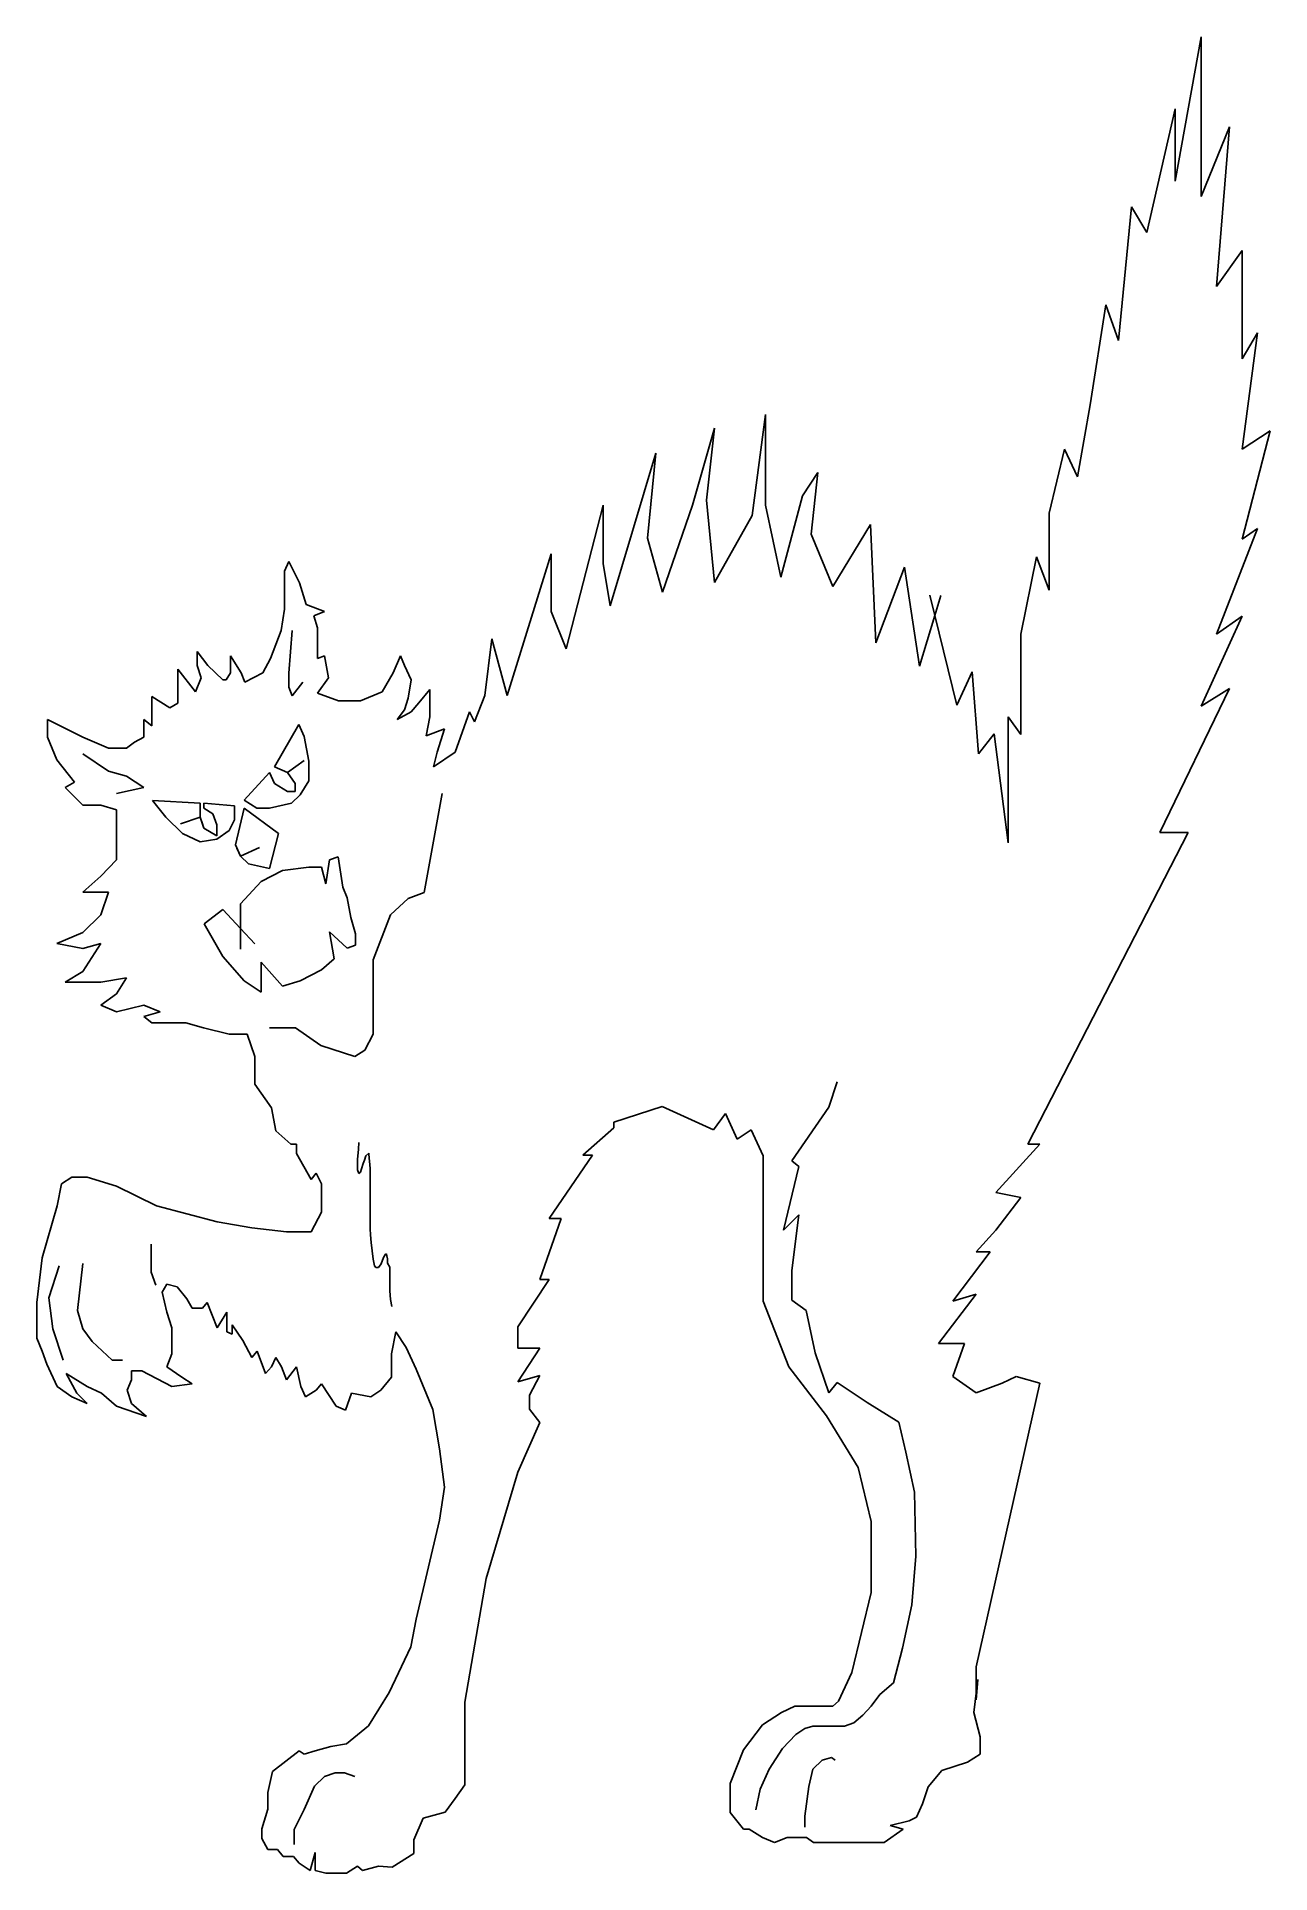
# Model space of a CAD drawing. Header units: metres. Extents: x 0.4 to 8.4, y -12.2 to -0.3.
import ezdxf

# ---------------------------------------------------------------- set-up
doc = ezdxf.new("R2010")
doc.units = ezdxf.units.M

msp = doc.modelspace()

# ---------------------------------------------------------------- linework, layer by layer
at = {"layer": 'CUT'}
for p, q in [((7.809, -1.209), (7.977, -0.271)), ((7.977, -0.271), (7.977, -1.309)), ((7.624, -1.543), (7.809, -0.739)), ((7.809, -0.739), (7.809, -1.209)), ((7.977, -1.309), (8.161, -0.856)), ((8.161, -0.856), (8.077, -1.894)), ((7.441, -2.246), (7.525, -1.377)), ((7.525, -1.377), (7.624, -1.543)), ((8.077, -1.894), (8.244, -1.661)), ((8.244, -1.661), (8.244, -2.365)), ((7.257, -2.663), (7.358, -2.013)), ((7.358, -2.013), (7.441, -2.246)), ((8.244, -2.365), (8.344, -2.196)), ((8.344, -2.196), (8.244, -2.951)), ((5.058, -3.382), (5.146, -2.726)), ((5.146, -2.726), (5.146, -3.316)), ((7.173, -3.132), (7.257, -2.663)), ((4.671, -3.316), (4.814, -2.816)), ((4.814, -2.816), (4.762, -3.283)), ((8.244, -2.951), (8.427, -2.832)), ((8.427, -2.832), (8.244, -3.536)), ((4.135, -3.97), (4.432, -2.977)), ((4.432, -2.977), (4.377, -3.531)), ((6.99, -3.368), (7.09, -2.951)), ((7.09, -2.951), (7.173, -3.132)), ((5.386, -3.254), (5.485, -3.103)), ((5.485, -3.103), (5.442, -3.504)), ((3.85, -4.249), (4.089, -3.316)), ((4.089, -3.316), (4.089, -3.694)), ((4.476, -3.882), (4.671, -3.316)), ((4.762, -3.283), (4.814, -3.818)), ((5.146, -3.316), (5.245, -3.784)), ((5.245, -3.784), (5.386, -3.254)), ((4.814, -3.818), (5.058, -3.382)), ((5.584, -3.844), (5.827, -3.441)), ((5.827, -3.441), (5.862, -4.21)), ((6.99, -3.868), (6.99, -3.368)), ((4.377, -3.531), (4.476, -3.882)), ((5.442, -3.504), (5.584, -3.844)), ((8.344, -3.468), (8.077, -4.155)), ((8.244, -3.536), (8.344, -3.468)), ((2.018, -3.745), (2.046, -3.682)), ((2.046, -3.682), (2.116, -3.82)), ((3.465, -4.552), (3.751, -3.631)), ((3.751, -3.631), (3.751, -4.006)), ((4.089, -3.694), (4.135, -3.97)), ((6.805, -4.155), (6.907, -3.652)), ((6.907, -3.652), (6.99, -3.868)), ((2.018, -3.882), (2.018, -3.745)), ((5.862, -4.21), (6.049, -3.719)), ((6.049, -3.719), (6.146, -4.363)), ((2.018, -3.991), (2.018, -3.882)), ((2.116, -3.82), (2.159, -3.961)), ((6.214, -3.901), (6.247, -4.033)), ((6.247, -4.033), (6.285, -3.903)), ((1.997, -4.13), (2.018, -3.991)), ((2.159, -3.961), (2.279, -4.006)), ((2.279, -4.006), (2.209, -4.036)), ((2.209, -4.036), (2.233, -4.113)), ((3.751, -4.006), (3.85, -4.249)), ((6.146, -4.363), (6.247, -4.033)), ((6.247, -4.033), (6.39, -4.616)), ((8.244, -4.037), (7.977, -4.622)), ((8.077, -4.155), (8.244, -4.037)), ((1.927, -4.313), (1.997, -4.13)), ((2.068, -4.131), (2.046, -4.408)), ((2.233, -4.113), (2.233, -4.267)), ((6.805, -4.806), (6.805, -4.155)), ((1.45, -4.358), (1.45, -4.267)), ((1.45, -4.267), (1.519, -4.358)), ((1.666, -4.405), (1.666, -4.296)), ((1.666, -4.296), (1.736, -4.405)), ((2.233, -4.267), (2.233, -4.313)), ((2.233, -4.313), (2.279, -4.296)), ((2.279, -4.296), (2.304, -4.438)), ((2.724, -4.405), (2.773, -4.296)), ((2.773, -4.296), (2.798, -4.358)), ((3.32, -4.552), (3.366, -4.185)), ((3.366, -4.185), (3.465, -4.552)), ((1.324, -4.603), (1.324, -4.382)), ((1.324, -4.382), (1.44, -4.53)), ((1.477, -4.438), (1.45, -4.358)), ((1.519, -4.358), (1.618, -4.451)), ((1.639, -4.451), (1.666, -4.405)), ((1.736, -4.405), (1.76, -4.467)), ((1.76, -4.467), (1.878, -4.405)), ((1.878, -4.405), (1.927, -4.313)), ((2.046, -4.408), (2.046, -4.499)), ((2.653, -4.53), (2.724, -4.405)), ((2.798, -4.358), (2.841, -4.451)), ((6.39, -4.616), (6.489, -4.4)), ((6.489, -4.4), (6.531, -4.931)), ((1.44, -4.53), (1.477, -4.438)), ((1.618, -4.451), (1.639, -4.451)), ((2.046, -4.499), (2.068, -4.556)), ((2.068, -4.556), (2.138, -4.467)), ((2.304, -4.438), (2.233, -4.537)), ((2.512, -4.588), (2.653, -4.53)), ((2.841, -4.451), (2.821, -4.57)), ((2.892, -4.601), (2.962, -4.513)), ((2.962, -4.513), (2.962, -4.588)), ((8.161, -4.507), (7.708, -5.444)), ((7.977, -4.622), (8.161, -4.507)), ((1.156, -4.75), (1.156, -4.56)), ((1.156, -4.56), (1.272, -4.634)), ((1.272, -4.634), (1.324, -4.603)), ((2.233, -4.537), (2.37, -4.588)), ((2.37, -4.588), (2.512, -4.588)), ((2.798, -4.645), (2.75, -4.708)), ((2.821, -4.57), (2.798, -4.645)), ((2.841, -4.66), (2.892, -4.601)), ((2.962, -4.588), (2.962, -4.692)), ((3.254, -4.725), (3.32, -4.552)), ((0.477, -4.824), (0.477, -4.708)), ((0.477, -4.708), (0.706, -4.824)), ((1.103, -4.824), (1.103, -4.708)), ((1.103, -4.708), (1.156, -4.75)), ((2.112, -4.742), (1.954, -5.017)), ((2.145, -4.82), (2.112, -4.742)), ((2.75, -4.708), (2.841, -4.66)), ((2.962, -4.692), (2.939, -4.815)), ((2.939, -4.815), (3.058, -4.77)), ((3.058, -4.77), (3.01, -4.922)), ((3.128, -4.922), (3.221, -4.66)), ((3.221, -4.66), (3.254, -4.725)), ((6.722, -5.51), (6.722, -4.691)), ((6.722, -4.691), (6.805, -4.806)), ((0.537, -4.971), (0.477, -4.824)), ((0.706, -4.824), (0.874, -4.896)), ((0.99, -4.896), (1.043, -4.857)), ((1.043, -4.857), (1.103, -4.824)), ((2.176, -4.98), (2.145, -4.82)), ((6.531, -4.931), (6.631, -4.801)), ((6.631, -4.801), (6.722, -5.51)), ((0.653, -5.117), (0.537, -4.971)), ((0.706, -4.931), (0.874, -5.044)), ((0.874, -4.896), (0.99, -4.896)), ((2.146, -4.975), (2.037, -5.054)), ((2.176, -5.107), (2.176, -4.98)), ((3.01, -4.922), (2.986, -5.017)), ((2.986, -5.017), (3.128, -4.922)), ((0.592, -5.15), (0.653, -5.117)), ((0.874, -5.044), (0.99, -5.077)), ((0.99, -5.077), (1.103, -5.15)), ((1.921, -5.054), (1.756, -5.233)), ((1.954, -5.125), (1.921, -5.054)), ((1.954, -5.017), (2.037, -5.054)), ((2.037, -5.176), (1.954, -5.125)), ((2.037, -5.054), (2.088, -5.125)), ((2.037, -5.054), (2.068, -5.097)), ((2.088, -5.125), (2.088, -5.176)), ((2.119, -5.199), (2.176, -5.107)), ((0.706, -5.265), (0.592, -5.15)), ((1.103, -5.15), (0.925, -5.19)), ((1.247, -5.343), (1.16, -5.236)), ((1.16, -5.236), (1.469, -5.252)), ((1.469, -5.252), (1.469, -5.343)), ((1.494, -5.286), (1.494, -5.252)), ((1.494, -5.252), (1.692, -5.27)), ((1.756, -5.233), (1.839, -5.286)), ((1.921, -5.286), (2.063, -5.252)), ((2.088, -5.176), (2.037, -5.176)), ((2.063, -5.252), (2.119, -5.199)), ((2.927, -5.833), (3.043, -5.19)), ((0.823, -5.265), (0.706, -5.265)), ((0.925, -5.295), (0.823, -5.265)), ((0.925, -5.442), (0.925, -5.295)), ((1.355, -5.45), (1.247, -5.343)), ((1.341, -5.386), (1.469, -5.343)), ((1.469, -5.343), (1.494, -5.415)), ((1.469, -5.343), (1.486, -5.394)), ((1.551, -5.323), (1.494, -5.286)), ((1.577, -5.394), (1.551, -5.323)), ((1.692, -5.36), (1.659, -5.431)), ((1.692, -5.27), (1.692, -5.36)), ((1.7, -5.523), (1.756, -5.286)), ((1.756, -5.286), (1.98, -5.45)), ((1.839, -5.286), (1.921, -5.286)), ((0.925, -5.62), (0.925, -5.442)), ((1.469, -5.505), (1.355, -5.45)), ((1.577, -5.486), (1.469, -5.505)), ((1.494, -5.415), (1.577, -5.466)), ((1.577, -5.466), (1.577, -5.394)), ((1.659, -5.431), (1.577, -5.486)), ((1.98, -5.45), (1.921, -5.678)), ((7.893, -5.444), (6.85, -7.469)), ((7.708, -5.444), (7.893, -5.444)), ((1.732, -5.598), (1.7, -5.523)), ((1.732, -5.598), (1.709, -5.546)), ((1.855, -5.541), (1.732, -5.598)), ((1.783, -5.648), (1.732, -5.598)), ((2.31, -5.62), (2.366, -5.602)), ((2.366, -5.602), (2.397, -5.798)), ((0.706, -5.831), (0.823, -5.727)), ((0.823, -5.727), (0.925, -5.62)), ((1.921, -5.678), (1.783, -5.648)), ((1.866, -5.761), (2.005, -5.69)), ((2.005, -5.69), (2.176, -5.668)), ((2.176, -5.668), (2.258, -5.668)), ((2.258, -5.668), (2.286, -5.777)), ((2.286, -5.777), (2.31, -5.62)), ((0.874, -5.831), (0.706, -5.831)), ((0.823, -5.978), (0.874, -5.831)), ((1.732, -5.906), (1.866, -5.761)), ((2.397, -5.798), (2.425, -5.869)), ((2.822, -5.873), (2.927, -5.833)), ((1.496, -6.036), (1.618, -5.943)), ((1.618, -5.943), (1.732, -6.067)), ((1.732, -6.067), (1.732, -5.906)), ((2.425, -5.869), (2.449, -5.996)), ((2.708, -5.978), (2.822, -5.873)), ((0.706, -6.093), (0.823, -5.978)), ((1.618, -6.249), (1.496, -6.036)), ((1.732, -6.202), (1.732, -6.067)), ((1.732, -6.067), (1.826, -6.166)), ((2.449, -5.996), (2.48, -6.103)), ((2.595, -6.271), (2.708, -5.978)), ((0.537, -6.165), (0.706, -6.093)), ((0.706, -6.198), (0.537, -6.165)), ((0.706, -6.346), (0.823, -6.165)), ((0.823, -6.165), (0.706, -6.198)), ((2.425, -6.196), (2.31, -6.088)), ((2.31, -6.088), (2.341, -6.264)), ((2.48, -6.176), (2.425, -6.196)), ((2.48, -6.103), (2.48, -6.176)), ((1.756, -6.408), (1.618, -6.249)), ((2.005, -6.443), (1.866, -6.285)), ((1.866, -6.285), (1.866, -6.393)), ((2.341, -6.264), (2.258, -6.335)), ((2.595, -6.568), (2.595, -6.271)), ((0.592, -6.417), (0.706, -6.346)), ((0.823, -6.417), (0.592, -6.417)), ((0.99, -6.388), (0.823, -6.417)), ((0.925, -6.492), (0.99, -6.388)), ((1.866, -6.48), (1.756, -6.408)), ((1.866, -6.393), (1.866, -6.48)), ((2.119, -6.408), (2.005, -6.443)), ((2.258, -6.335), (2.119, -6.408)), ((0.823, -6.566), (0.925, -6.492)), ((0.925, -6.608), (0.823, -6.566)), ((1.103, -6.566), (0.925, -6.608)), ((1.209, -6.608), (1.103, -6.566)), ((1.103, -6.639), (1.209, -6.608)), ((1.156, -6.68), (1.103, -6.639)), ((1.377, -6.68), (1.156, -6.68)), ((1.492, -6.713), (1.377, -6.68)), ((2.595, -6.755), (2.595, -6.568)), ((1.659, -6.755), (1.492, -6.713)), ((1.775, -6.755), (1.659, -6.755)), ((1.826, -6.9), (1.775, -6.755)), ((1.921, -6.713), (2.089, -6.713)), ((2.089, -6.713), (2.255, -6.828)), ((2.541, -6.858), (2.595, -6.755)), ((1.826, -7.078), (1.826, -6.9)), ((2.255, -6.828), (2.476, -6.9)), ((2.476, -6.9), (2.541, -6.858)), ((1.934, -7.233), (1.826, -7.078)), ((5.558, -7.228), (5.612, -7.063)), ((1.961, -7.383), (1.934, -7.233)), ((4.473, -7.224), (4.16, -7.327)), ((4.808, -7.375), (4.473, -7.224)), ((4.885, -7.27), (4.808, -7.375)), ((4.961, -7.437), (4.885, -7.27)), ((5.316, -7.578), (5.558, -7.228)), ((2.059, -7.469), (1.961, -7.383)), ((4.16, -7.363), (3.958, -7.541)), ((4.16, -7.327), (4.16, -7.363)), ((5.051, -7.375), (4.961, -7.437)), ((5.129, -7.544), (5.051, -7.375)), ((2.096, -7.469), (2.059, -7.469)), ((2.096, -7.53), (2.096, -7.469)), ((2.5, -7.502), (2.493, -7.568)), ((2.501, -7.459), (2.5, -7.502)), ((6.929, -7.469), (6.643, -7.783)), ((6.85, -7.469), (6.929, -7.469)), ((2.192, -7.699), (2.096, -7.53)), ((2.493, -7.568), (2.493, -7.635)), ((2.493, -7.635), (2.501, -7.66)), ((2.512, -7.651), (2.519, -7.629)), ((2.519, -7.629), (2.529, -7.594)), ((2.529, -7.594), (2.539, -7.573)), ((2.539, -7.573), (2.546, -7.545)), ((2.546, -7.545), (2.566, -7.528)), ((2.566, -7.528), (2.567, -7.534)), ((2.567, -7.534), (2.574, -7.627)), ((2.574, -7.627), (2.574, -7.775)), ((4.02, -7.541), (3.739, -7.952)), ((3.958, -7.541), (4.02, -7.541)), ((5.129, -7.756), (5.129, -7.544)), ((5.262, -8.029), (5.362, -7.615)), ((5.362, -7.615), (5.316, -7.578)), ((0.541, -7.87), (0.569, -7.726)), ((0.569, -7.726), (0.636, -7.683)), ((0.636, -7.683), (0.735, -7.683)), ((0.735, -7.683), (0.925, -7.743)), ((0.925, -7.743), (1.186, -7.87)), ((2.224, -7.657), (2.192, -7.699)), ((2.258, -7.726), (2.224, -7.657)), ((2.258, -7.785), (2.258, -7.726)), ((2.501, -7.66), (2.512, -7.651)), ((5.129, -8.124), (5.129, -7.756)), ((0.442, -8.207), (0.541, -7.87)), ((1.186, -7.87), (1.581, -7.973)), ((2.258, -7.911), (2.258, -7.785)), ((2.574, -7.775), (2.574, -7.924)), ((6.643, -7.783), (6.805, -7.815)), ((6.805, -7.815), (6.643, -8.029)), ((1.581, -7.973), (1.806, -8.013)), ((2.192, -8.039), (2.258, -7.911)), ((2.574, -7.924), (2.575, -8.02)), ((3.816, -7.952), (3.677, -8.348)), ((3.739, -7.952), (3.816, -7.952)), ((5.362, -7.928), (5.262, -8.029)), ((5.316, -8.29), (5.362, -7.928)), ((1.806, -8.013), (2.03, -8.039)), ((2.03, -8.039), (2.192, -8.039)), ((2.575, -8.02), (2.576, -8.059)), ((2.576, -8.059), (2.581, -8.108)), ((2.581, -8.108), (2.587, -8.163)), ((6.643, -8.029), (6.515, -8.168)), ((0.407, -8.498), (0.442, -8.207)), ((1.151, -8.118), (1.151, -8.218)), ((1.151, -8.218), (1.151, -8.302)), ((2.587, -8.163), (2.595, -8.217)), ((2.595, -8.217), (2.603, -8.26)), ((2.647, -8.247), (2.662, -8.205)), ((2.662, -8.205), (2.674, -8.183)), ((2.674, -8.183), (2.682, -8.181)), ((2.682, -8.181), (2.683, -8.194)), ((2.683, -8.194), (2.687, -8.214)), ((2.687, -8.214), (2.687, -8.242)), ((5.129, -8.489), (5.129, -8.124)), ((6.606, -8.168), (6.363, -8.489)), ((6.515, -8.168), (6.606, -8.168)), ((0.552, -8.26), (0.486, -8.467)), ((0.707, -8.244), (0.673, -8.55)), ((1.151, -8.302), (1.181, -8.385)), ((2.603, -8.26), (2.612, -8.27)), ((2.612, -8.27), (2.629, -8.27)), ((2.629, -8.27), (2.647, -8.247)), ((2.687, -8.242), (2.702, -8.269)), ((2.702, -8.269), (2.702, -8.293)), ((2.702, -8.293), (2.702, -8.323)), ((2.702, -8.323), (2.702, -8.368)), ((3.739, -8.348), (3.536, -8.656)), ((3.677, -8.348), (3.739, -8.348)), ((5.316, -8.484), (5.316, -8.29)), ((0.486, -8.467), (0.512, -8.669)), ((1.254, -8.379), (1.223, -8.432)), ((1.223, -8.432), (1.254, -8.56)), ((1.32, -8.397), (1.254, -8.379)), ((1.384, -8.474), (1.32, -8.397)), ((1.417, -8.535), (1.384, -8.474)), ((2.702, -8.368), (2.703, -8.422)), ((2.703, -8.422), (2.708, -8.478)), ((6.515, -8.445), (6.271, -8.764)), ((6.363, -8.489), (6.515, -8.445)), ((0.407, -8.729), (0.407, -8.498)), ((0.673, -8.55), (0.707, -8.669)), ((1.254, -8.56), (1.285, -8.663)), ((1.485, -8.535), (1.417, -8.535)), ((1.515, -8.498), (1.485, -8.535)), ((1.581, -8.663), (1.515, -8.498)), ((1.642, -8.56), (1.581, -8.663)), ((1.642, -8.689), (1.642, -8.56)), ((2.708, -8.478), (2.715, -8.524)), ((5.296, -8.916), (5.129, -8.489)), ((5.41, -8.55), (5.316, -8.484)), ((5.467, -8.826), (5.41, -8.55)), ((0.512, -8.669), (0.578, -8.874)), ((0.707, -8.669), (0.767, -8.752)), ((1.285, -8.663), (1.285, -8.831)), ((1.677, -8.704), (1.642, -8.689)), ((1.746, -8.746), (1.677, -8.643)), ((1.677, -8.643), (1.677, -8.704)), ((2.742, -8.689), (2.713, -8.831)), ((2.808, -8.791), (2.742, -8.689)), ((3.536, -8.656), (3.536, -8.795)), ((0.442, -8.814), (0.407, -8.729)), ((0.473, -8.9), (0.442, -8.814)), ((0.767, -8.752), (0.898, -8.874)), ((1.285, -8.831), (1.254, -8.916)), ((1.806, -8.856), (1.746, -8.746)), ((1.84, -8.814), (1.806, -8.856)), ((1.895, -8.959), (1.84, -8.814)), ((2.713, -8.831), (2.713, -8.984)), ((2.874, -8.931), (2.808, -8.791)), ((3.536, -8.795), (3.677, -8.795)), ((3.677, -8.795), (3.536, -9.013)), ((5.558, -9.085), (5.467, -8.826)), ((6.271, -8.764), (6.44, -8.764)), ((6.44, -8.764), (6.363, -8.979)), ((0.541, -9.045), (0.473, -8.9)), ((0.898, -8.874), (0.964, -8.874)), ((1.09, -8.942), (1.024, -8.942)), ((1.024, -8.942), (1.024, -9.001)), ((1.285, -9.045), (1.09, -8.942)), ((1.254, -8.916), (1.351, -8.984)), ((1.934, -8.916), (1.895, -8.959)), ((1.961, -8.856), (1.934, -8.916)), ((1.998, -8.916), (1.961, -8.856)), ((2.03, -9.001), (1.998, -8.916)), ((2.096, -8.916), (2.03, -9.001)), ((2.125, -9.045), (2.096, -8.916)), ((2.983, -9.193), (2.874, -8.931)), ((5.541, -9.235), (5.296, -8.916)), ((0.636, -9.112), (0.541, -9.045)), ((0.735, -9.045), (0.599, -8.959)), ((0.599, -8.959), (0.667, -9.088)), ((0.829, -9.088), (0.735, -9.045)), ((1.024, -9.001), (0.995, -9.068)), ((0.995, -9.068), (1.024, -9.154)), ((1.417, -9.026), (1.285, -9.045)), ((1.351, -8.984), (1.417, -9.026)), ((2.155, -9.112), (2.125, -9.045)), ((2.224, -9.068), (2.155, -9.112)), ((2.258, -9.026), (2.224, -9.068)), ((2.354, -9.171), (2.258, -9.026)), ((2.645, -9.068), (2.579, -9.112)), ((2.713, -8.984), (2.645, -9.068)), ((3.536, -9.013), (3.677, -8.973)), ((3.677, -8.973), (3.611, -9.101)), ((5.612, -9.019), (5.558, -9.085)), ((5.807, -9.149), (5.612, -9.019)), ((6.363, -8.979), (6.515, -9.085)), ((6.515, -9.085), (6.684, -9.022)), ((6.928, -9.022), (6.515, -10.867)), ((6.684, -9.022), (6.775, -8.979)), ((6.775, -8.979), (6.928, -9.022)), ((0.735, -9.154), (0.636, -9.112)), ((0.667, -9.088), (0.735, -9.154)), ((0.925, -9.171), (0.829, -9.088)), ((1.12, -9.239), (0.925, -9.171)), ((1.024, -9.154), (1.12, -9.239)), ((2.414, -9.197), (2.354, -9.171)), ((2.453, -9.088), (2.414, -9.197)), ((2.579, -9.112), (2.453, -9.088)), ((3.611, -9.101), (3.611, -9.191)), ((3.611, -9.191), (3.677, -9.279)), ((6.011, -9.276), (5.807, -9.149)), ((3.026, -9.45), (2.983, -9.193)), ((3.677, -9.279), (3.536, -9.6)), ((5.747, -9.571), (5.541, -9.235)), ((6.057, -9.471), (6.011, -9.276)), ((3.058, -9.698), (3.026, -9.45)), ((6.113, -9.731), (6.057, -9.471)), ((3.536, -9.6), (3.329, -10.291)), ((5.833, -9.921), (5.747, -9.571)), ((3.026, -9.913), (3.058, -9.698)), ((6.123, -10.146), (6.113, -9.731)), ((2.873, -10.556), (3.026, -9.913)), ((5.833, -10.382), (5.833, -9.921)), ((6.097, -10.463), (6.123, -10.146)), ((3.329, -10.291), (3.19, -11.096)), ((5.707, -10.902), (5.833, -10.382)), ((6.036, -10.745), (6.097, -10.463)), ((2.84, -10.737), (2.873, -10.556)), ((2.699, -11.034), (2.84, -10.737)), ((5.978, -10.971), (6.036, -10.745)), ((5.62, -11.089), (5.707, -10.902)), ((5.889, -11.047), (5.978, -10.971)), ((6.525, -10.949), (6.5, -11.164)), ((6.515, -10.867), (6.515, -11.081)), ((6.515, -11.081), (6.525, -10.949)), ((2.563, -11.25), (2.699, -11.034)), ((3.19, -11.096), (3.19, -11.633)), ((5.584, -11.121), (5.62, -11.089)), ((5.833, -11.122), (5.889, -11.047)), ((5.125, -11.244), (5.249, -11.164)), ((5.249, -11.164), (5.335, -11.121)), ((5.335, -11.121), (5.457, -11.121)), ((5.457, -11.121), (5.584, -11.121)), ((5.719, -11.23), (5.777, -11.18)), ((5.777, -11.18), (5.833, -11.122)), ((6.5, -11.164), (6.54, -11.321)), ((2.422, -11.367), (2.563, -11.25)), ((5.002, -11.406), (5.125, -11.244)), ((5.256, -11.397), (5.343, -11.306)), ((5.343, -11.306), (5.4, -11.268)), ((5.4, -11.268), (5.452, -11.252)), ((5.452, -11.252), (5.514, -11.252)), ((5.514, -11.252), (5.599, -11.252)), ((5.599, -11.252), (5.659, -11.252)), ((5.659, -11.252), (5.719, -11.23)), ((6.54, -11.321), (6.54, -11.433)), ((1.941, -11.547), (2.113, -11.413)), ((2.113, -11.413), (2.146, -11.433)), ((2.146, -11.433), (2.218, -11.413)), ((2.218, -11.413), (2.32, -11.385)), ((2.32, -11.385), (2.422, -11.367)), ((4.916, -11.625), (5.002, -11.406)), ((5.169, -11.532), (5.256, -11.397)), ((5.574, -11.455), (5.514, -11.472)), ((5.599, -11.472), (5.574, -11.455)), ((6.54, -11.433), (6.459, -11.485)), ((1.91, -11.682), (1.941, -11.547)), ((2.279, -11.58), (2.347, -11.555)), ((2.347, -11.555), (2.407, -11.555)), ((2.407, -11.555), (2.475, -11.58)), ((5.11, -11.662), (5.169, -11.532)), ((5.452, -11.532), (5.427, -11.645)), ((5.514, -11.472), (5.452, -11.532)), ((6.291, -11.541), (6.203, -11.647)), ((6.459, -11.485), (6.291, -11.541)), ((1.91, -11.791), (1.91, -11.682)), ((2.145, -11.794), (2.212, -11.641)), ((2.212, -11.641), (2.279, -11.58)), ((3.19, -11.633), (3.127, -11.721)), ((4.916, -11.812), (4.916, -11.625)), ((5.083, -11.796), (5.11, -11.662)), ((5.427, -11.645), (5.4, -11.836)), ((6.203, -11.647), (6.166, -11.757)), ((1.87, -11.919), (1.91, -11.791)), ((2.081, -11.923), (2.145, -11.794)), ((3.062, -11.81), (2.92, -11.849)), ((3.127, -11.721), (3.062, -11.81)), ((5.002, -11.921), (4.916, -11.812)), ((6.166, -11.757), (6.126, -11.844)), ((1.87, -11.983), (1.87, -11.919)), ((2.081, -12.022), (2.081, -11.923)), ((2.92, -11.849), (2.858, -11.99)), ((5.038, -11.921), (5.002, -11.921)), ((5.125, -11.975), (5.038, -11.921)), ((5.4, -11.836), (5.4, -11.909)), ((6.041, -11.921), (5.917, -12.007)), ((6.08, -11.867), (5.956, -11.897)), ((5.956, -11.897), (6.041, -11.921)), ((6.126, -11.844), (6.08, -11.867)), ((1.91, -12.054), (1.87, -11.983)), ((1.972, -12.054), (1.91, -12.054)), ((2.01, -12.098), (1.972, -12.054)), ((2.858, -11.99), (2.858, -12.079)), ((5.204, -12.007), (5.125, -11.975)), ((5.287, -11.975), (5.204, -12.007)), ((5.373, -11.975), (5.287, -11.975)), ((5.411, -11.975), (5.373, -11.975)), ((5.457, -12.007), (5.411, -11.975)), ((5.62, -12.007), (5.457, -12.007)), ((5.791, -12.007), (5.62, -12.007)), ((5.917, -12.007), (5.791, -12.007)), ((2.076, -12.098), (2.01, -12.098)), ((2.113, -12.142), (2.076, -12.098)), ((2.185, -12.19), (2.113, -12.142)), ((2.218, -12.074), (2.185, -12.19)), ((2.218, -12.19), (2.218, -12.074)), ((2.493, -12.162), (2.422, -12.208)), ((2.525, -12.19), (2.493, -12.162)), ((2.628, -12.162), (2.525, -12.19)), ((2.719, -12.168), (2.628, -12.162)), ((2.858, -12.079), (2.719, -12.168)), ((2.287, -12.208), (2.218, -12.19)), ((2.353, -12.208), (2.287, -12.208)), ((2.422, -12.208), (2.353, -12.208))]:
    msp.add_line(p, q, dxfattribs=at)

doc.saveas('drawing.dxf')
